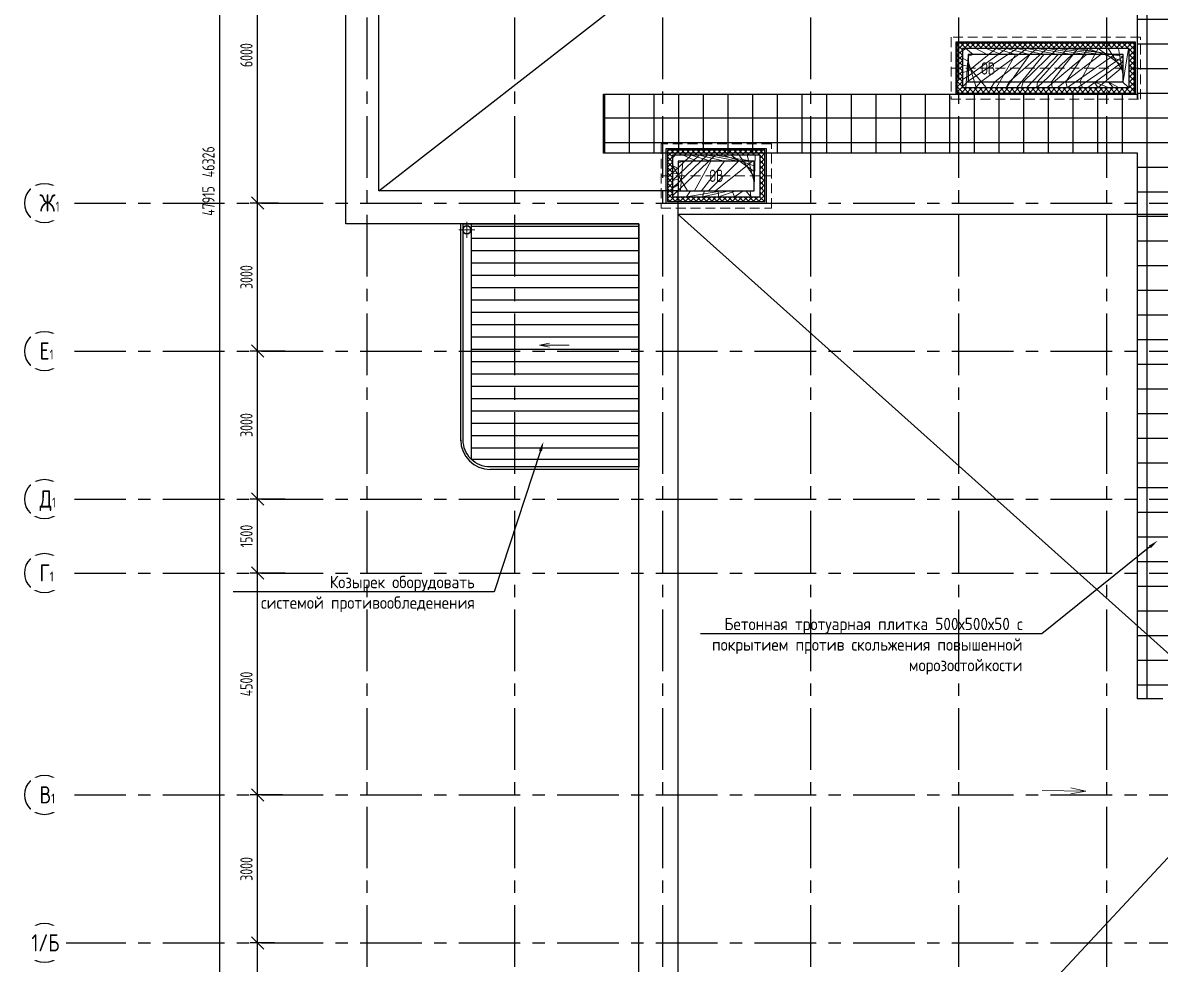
# Model space of a CAD drawing. Header units: millimetres. Extents: x -106726 to 8952771, y -150083 to 686385.
# Drawn here: x -13404 to 9663, y 635962 to 655052 of the extents above; entities that cross this region are included whole.
import ezdxf
from ezdxf import colors
from ezdxf.entities.mleader import LeaderData, LeaderLine
from ezdxf.math import Vec2, Vec3

# ---------------------------------------------------------------- set-up
doc = ezdxf.new("R2010")
doc.units = ezdxf.units.MM
doc.linetypes.add('CENTER', pattern=[2, 1.25, -0.25, 0.25, -0.25])
doc.linetypes.add('HIDDEN', pattern=[6, 4, -2])
doc.layers.get('Defpoints').update_dxf_attribs({"color": 8})
for name, color, linetype, lineweight in [('18_АР_Водостоки', 7, 'Continuous', 18), ('АР_Оси размеры', 164, 'Continuous', 9), ('АР_тонкая линия', 250, 'Continuous', 0)]:
    doc.layers.add(name, color=color, linetype=linetype, lineweight=lineweight)
doc.styles.add('ICOCPEUR', font='isocpeur.ttf')
doc.styles.add('ISOCPEUR', font='isocpeur.ttf', dxfattribs={"width": 0.7})
doc.styles.add('ISOCPEUR_2', font='isocpeur.ttf', dxfattribs={"width": 0.9, "height": 300})
doc.styles.add('ГОСТ 2.304', font='isocpeur.ttf', dxfattribs={"width": 0.7})
doc.dimstyles.new('СПДС', dxfattribs={"dimscale": 100, "dimtxt": 2.5, "dimasz": 2.5, "dimexe": 1.5, "dimexo": 0, "dimgap": 1, "dimtad": 1, "dimdec": 0, "dimrnd": 1, "dimtxsty": 'ГОСТ 2.304', "dimblk": 'OBLIQUE', "dimcen": 2.5, "dimdle": 1.5, "dimadec": 0, "dimazin": 2, "dimtfac": 0.75, "dimtdec": 0, "dimtmove": 1, "dimatfit": 3, "dimfxl": 1, "dimtolj": 1, "dimarcsym": 1})
pattern_1 = [(90, (480899.0754800076, 687126.5060687058), (-500.0000000000001, 0), []), (180, (480899.0754800076, 687126.5060687058), (-2.842170943040401e-14, -500), [])]

# ---------------------------------------------------------------- blocks, each defined once
blk = doc.blocks.new('_Oblique')
at = {"color": 8, "linetype": 'ByBlock', "lineweight": -2}
blk.add_line((-0.5, -0.5), (0.5, 0.5), dxfattribs=at)
blk = doc.blocks.new('*D630')
at = {"color": 8, "lineweight": -2, "ltscale": 100, "transparency": 16777216}
for p, q in [((-9469.11734880554, 675395.0000000002), (-9263.307259655341, 675395.0000000002)), ((-9413.307259655341, 675545.0000000002), (-9413.307259655332, 628919.4365347358)), ((-9469.11734880554, 629069.4365347358), (-9263.307259655332, 629069.4365347358))]:
    blk.add_line(p, q, dxfattribs=at)
at = {"layer": 'Defpoints', "color": 0, "ltscale": 100, "transparency": 16777216}
for p in [(-9469.11734880554, 675395.0000000002), (-9469.11734880554, 629069.4365347358), (-9413.307259655332, 629069.4365347358)]:
    blk.add_point(p, dxfattribs=at)
at = {"color": 8, "lineweight": -2, "ltscale": 100, "transparency": 16777216, "xscale": 250, "yscale": 250, "zscale": 250}
for p, rotation in [((-9413.307259655341, 675395.0000000002), 90), ((-9413.307259655332, 629069.4365347358), 270)]:
    blk.add_blockref('_Oblique', p, dxfattribs=dict(at, rotation=rotation))
at = {"color": 8, "ltscale": 100, "transparency": 16777216, "insert": (-9638.30725965515, 652232.2182673679), "char_height": 250, "attachment_point": 5, "rotation": 90, "style": 'ГОСТ 2.304'}
blk.add_mtext('\\A1;46326', dxfattribs=at)
blk = doc.blocks.new('*D74')
at = {"layer": 'Defpoints', "color": 0, "ltscale": 100, "transparency": 16777216}
for p in [(-2087.683223598873, -41065.10154738442), (-1745.745900741663, -41065.10154738442), (-1745.745900741663, -44065.10154738442)]:
    blk.add_point(p, dxfattribs=at)
at = {"layer": 'АР_Оси размеры', "color": 0, "lineweight": -2, "ltscale": 100, "transparency": 16777216}
for p, q in [((-2087.683223598872, -44215.10154738442), (-2087.683223598873, -40915.10154738442)), ((-1745.745900741663, -41065.10154738442), (-2237.683223598873, -41065.10154738442)), ((-1745.745900741663, -44065.10154738442), (-2237.683223598872, -44065.10154738442))]:
    blk.add_line(p, q, dxfattribs=at)
at = {"layer": 'АР_Оси размеры', "color": 0, "lineweight": -2, "ltscale": 100, "transparency": 16777216, "xscale": 250, "yscale": 250, "zscale": 250}
for p, rotation in [((-2087.683223598873, -41065.10154738442), 90), ((-2087.683223598872, -44065.10154738442), 270)]:
    blk.add_blockref('_Oblique', p, dxfattribs=dict(at, rotation=rotation))
at = {"layer": 'АР_Оси размеры', "color": 0, "ltscale": 100, "transparency": 16777216, "insert": (-2312.683223598885, -42565.10154738441), "char_height": 250, "attachment_point": 5, "rotation": 90, "style": 'ГОСТ 2.304'}
blk.add_mtext('\\A1;3000', dxfattribs=at)
blk = doc.blocks.new('*D75')
at = {"layer": 'Defpoints', "color": 0, "ltscale": 100, "transparency": 16777216}
for p in [(-2087.683223598407, -38065.10154738442), (-1578.774193155347, -38065.10154738442), (-1745.745900741663, -41065.10154738442)]:
    blk.add_point(p, dxfattribs=at)
at = {"layer": 'АР_Оси размеры', "color": 0, "lineweight": -2, "ltscale": 100, "transparency": 16777216}
for p, q in [((-2087.683223598407, -41215.10154738442), (-2087.683223598407, -37915.10154738442)), ((-1578.774193155347, -38065.10154738442), (-2237.683223598407, -38065.10154738442)), ((-1745.745900741663, -41065.10154738442), (-2237.683223598407, -41065.10154738442))]:
    blk.add_line(p, q, dxfattribs=at)
at = {"layer": 'АР_Оси размеры', "color": 0, "lineweight": -2, "ltscale": 100, "transparency": 16777216, "xscale": 250, "yscale": 250, "zscale": 250}
for p, rotation in [((-2087.683223598407, -38065.10154738442), 90), ((-2087.683223598407, -41065.10154738442), 270)]:
    blk.add_blockref('_Oblique', p, dxfattribs=dict(at, rotation=rotation))
at = {"layer": 'АР_Оси размеры', "color": 0, "ltscale": 100, "transparency": 16777216, "insert": (-2312.683223598418, -39565.10154738441), "char_height": 250, "attachment_point": 5, "rotation": 90, "style": 'ГОСТ 2.304'}
blk.add_mtext('\\A1;3000', dxfattribs=at)
blk = doc.blocks.new('*D76')
at = {"layer": 'Defpoints', "color": 0, "ltscale": 100, "transparency": 16777216}
for p in [(-2087.683223597942, -33565.10154738442), (-1524.708868319751, -33565.10154738442), (-1578.774193155347, -38065.10154738442)]:
    blk.add_point(p, dxfattribs=at)
at = {"layer": 'АР_Оси размеры', "color": 0, "lineweight": -2, "ltscale": 100, "transparency": 16777216}
for p, q in [((-2087.68322359794, -38215.10154738442), (-2087.683223597942, -33415.10154738442)), ((-1524.708868319751, -33565.10154738442), (-2237.683223597942, -33565.10154738442)), ((-1578.774193155347, -38065.10154738442), (-2237.68322359794, -38065.10154738442))]:
    blk.add_line(p, q, dxfattribs=at)
at = {"layer": 'АР_Оси размеры', "color": 0, "lineweight": -2, "ltscale": 100, "transparency": 16777216, "xscale": 250, "yscale": 250, "zscale": 250}
for p, rotation in [((-2087.683223597942, -33565.10154738442), 90), ((-2087.68322359794, -38065.10154738442), 270)]:
    blk.add_blockref('_Oblique', p, dxfattribs=dict(at, rotation=rotation))
at = {"layer": 'АР_Оси размеры', "color": 0, "ltscale": 100, "transparency": 16777216, "insert": (-2312.683223597951, -35815.10154738441), "char_height": 250, "attachment_point": 5, "rotation": 90, "style": 'ГОСТ 2.304'}
blk.add_mtext('\\A1;4500', dxfattribs=at)
blk = doc.blocks.new('*D77')
at = {"layer": 'Defpoints', "color": 0, "ltscale": 100, "transparency": 16777216}
for p in [(-2087.683223597476, -32065.10154738442), (-1524.708868319868, -32065.10154738442), (-1524.708868319751, -33565.10154738442)]:
    blk.add_point(p, dxfattribs=at)
at = {"layer": 'АР_Оси размеры', "color": 0, "lineweight": -2, "ltscale": 100, "transparency": 16777216}
for p, q in [((-2087.683223597476, -33715.10154738442), (-2087.683223597476, -31915.10154738442)), ((-1524.708868319868, -32065.10154738442), (-2237.683223597476, -32065.10154738442)), ((-1524.708868319751, -33565.10154738442), (-2237.683223597476, -33565.10154738442))]:
    blk.add_line(p, q, dxfattribs=at)
at = {"layer": 'АР_Оси размеры', "color": 0, "lineweight": -2, "ltscale": 100, "transparency": 16777216, "xscale": 250, "yscale": 250, "zscale": 250}
for p, rotation in [((-2087.683223597476, -32065.10154738442), 90), ((-2087.683223597476, -33565.10154738442), 270)]:
    blk.add_blockref('_Oblique', p, dxfattribs=dict(at, rotation=rotation))
at = {"layer": 'АР_Оси размеры', "color": 0, "ltscale": 100, "transparency": 16777216, "insert": (-2312.683223597485, -32815.10154738441), "char_height": 250, "attachment_point": 5, "rotation": 90, "style": 'ГОСТ 2.304'}
blk.add_mtext('\\A1;1500', dxfattribs=at)
blk = doc.blocks.new('*D78')
at = {"layer": 'Defpoints', "color": 0, "ltscale": 100, "transparency": 16777216}
for p in [(-2087.683223597011, -29065.10154738442), (-1664.200538023143, -29065.10154738442), (-1524.708868319868, -32065.10154738442)]:
    blk.add_point(p, dxfattribs=at)
at = {"layer": 'АР_Оси размеры', "color": 0, "lineweight": -2, "ltscale": 100, "transparency": 16777216}
for p, q in [((-2087.68322359701, -32215.10154738442), (-2087.683223597011, -28915.10154738442)), ((-1664.200538023143, -29065.10154738442), (-2237.683223597011, -29065.10154738442)), ((-1524.708868319868, -32065.10154738442), (-2237.68322359701, -32065.10154738442))]:
    blk.add_line(p, q, dxfattribs=at)
at = {"layer": 'АР_Оси размеры', "color": 0, "lineweight": -2, "ltscale": 100, "transparency": 16777216, "xscale": 250, "yscale": 250, "zscale": 250}
for p, rotation in [((-2087.683223597011, -29065.10154738442), 90), ((-2087.68322359701, -32065.10154738442), 270)]:
    blk.add_blockref('_Oblique', p, dxfattribs=dict(at, rotation=rotation))
at = {"layer": 'АР_Оси размеры', "color": 0, "ltscale": 100, "transparency": 16777216, "insert": (-2312.683223597018, -30565.10154738441), "char_height": 250, "attachment_point": 5, "rotation": 90, "style": 'ГОСТ 2.304'}
blk.add_mtext('\\A1;3000', dxfattribs=at)
blk = doc.blocks.new('*D79')
at = {"layer": 'Defpoints', "color": 0, "ltscale": 100, "transparency": 16777216}
for p in [(-2087.683223595963, -26065.10154738442), (-1664.200538023027, -26065.10154738442), (-1524.708868319751, -29065.10154738442)]:
    blk.add_point(p, dxfattribs=at)
at = {"layer": 'АР_Оси размеры', "color": 0, "lineweight": -2, "ltscale": 100, "transparency": 16777216}
for p, q in [((-1664.200538023027, -26065.10154738442), (-2237.683223595963, -26065.10154738442)), ((-2087.683223595962, -29215.10154738442), (-2087.683223595963, -25915.10154738442)), ((-1524.708868319751, -29065.10154738442), (-2237.683223595962, -29065.10154738442))]:
    blk.add_line(p, q, dxfattribs=at)
at = {"layer": 'АР_Оси размеры', "color": 0, "lineweight": -2, "ltscale": 100, "transparency": 16777216, "xscale": 250, "yscale": 250, "zscale": 250}
for p, rotation in [((-2087.683223595963, -26065.10154738442), 90), ((-2087.683223595962, -29065.10154738442), 270)]:
    blk.add_blockref('_Oblique', p, dxfattribs=dict(at, rotation=rotation))
at = {"layer": 'АР_Оси размеры', "color": 0, "ltscale": 100, "transparency": 16777216, "insert": (-2312.68322359597, -27565.10154738441), "char_height": 250, "attachment_point": 5, "rotation": 90, "style": 'ГОСТ 2.304'}
blk.add_mtext('\\A1;3000', dxfattribs=at)
blk = doc.blocks.new('*D80')
at = {"layer": 'Defpoints', "color": 0, "ltscale": 100, "transparency": 16777216}
for p in [(-2087.683223595497, -20065.10154738441), (-1433.41072048503, -20065.10154738441), (-1664.200538023027, -26065.10154738442)]:
    blk.add_point(p, dxfattribs=at)
at = {"layer": 'АР_Оси размеры', "color": 0, "lineweight": -2, "ltscale": 100, "transparency": 16777216}
for p, q in [((-1433.41072048503, -20065.10154738441), (-2237.683223595497, -20065.10154738441)), ((-2087.683223595496, -26215.10154738442), (-2087.683223595497, -19915.10154738441)), ((-1664.200538023027, -26065.10154738442), (-2237.683223595496, -26065.10154738442))]:
    blk.add_line(p, q, dxfattribs=at)
at = {"layer": 'АР_Оси размеры', "color": 0, "lineweight": -2, "ltscale": 100, "transparency": 16777216, "xscale": 250, "yscale": 250, "zscale": 250}
for p, rotation in [((-2087.683223595497, -20065.10154738441), 90), ((-2087.683223595496, -26065.10154738442), 270)]:
    blk.add_blockref('_Oblique', p, dxfattribs=dict(at, rotation=rotation))
at = {"layer": 'АР_Оси размеры', "color": 0, "ltscale": 100, "transparency": 16777216, "insert": (-2312.683223595503, -23065.10154738441), "char_height": 250, "attachment_point": 5, "rotation": 90, "style": 'ГОСТ 2.304'}
blk.add_mtext('\\A1;6000', dxfattribs=at)
blk = doc.blocks.new('*D86')
at = {"layer": 'Defpoints', "color": 0, "ltscale": 100, "transparency": 16777216}
for p in [(-2914.055740833982, -2065.101547384403), (-2914.055740833982, -49980.10154738443), (-2858.245651687266, -49980.10154738443)]:
    blk.add_point(p, dxfattribs=at)
at = {"layer": 'АР_Оси размеры', "color": 0, "lineweight": -2, "ltscale": 100, "transparency": 16777216}
for p, q in [((-2914.055740833982, -2065.101547384403), (-2708.245651687277, -2065.101547384403)), ((-2858.245651687277, -1915.101547384403), (-2858.245651687266, -50130.10154738443)), ((-2914.055740833982, -49980.10154738443), (-2708.245651687266, -49980.10154738443))]:
    blk.add_line(p, q, dxfattribs=at)
at = {"layer": 'АР_Оси размеры', "color": 0, "lineweight": -2, "ltscale": 100, "transparency": 16777216, "xscale": 250, "yscale": 250, "zscale": 250}
for p, rotation in [((-2858.245651687277, -2065.101547384403), 90), ((-2858.245651687266, -49980.10154738443), 270)]:
    blk.add_blockref('_Oblique', p, dxfattribs=dict(at, rotation=rotation))
at = {"layer": 'АР_Оси размеры', "color": 0, "ltscale": 100, "transparency": 16777216, "insert": (-3083.245651687278, -26022.60154738441), "char_height": 250, "attachment_point": 5, "rotation": 90, "style": 'ГОСТ 2.304'}
blk.add_mtext('\\A1;47915', dxfattribs=at)
blk = doc.blocks.new('A$C6f2de472')
at = {"layer": 'АР_тонкая линия', "color": 8, "ltscale": 100}
for p, q in [((54.57592772785574, -74.7079406324774), (54.57592772785574, -576.5265344174259)), ((54.57592772785574, -576.5265344174259), (20.69524945132434, -407.2409241124988)), ((20.69524945132434, -407.2409241124988), (54.57592772785574, -576.5265344174259)), ((54.57592772785574, -576.5265344174259), (91.53404689393938, -404.1629426884465))]:
    blk.add_line(p, q, dxfattribs=at)
blk = doc.blocks.new('_DotSmall')
at = {"color": 8, "linetype": 'ByBlock', "const_width": 0.5}
blk.add_lwpolyline([(-0.0625, 0, 1), (0.0625, 0, 1)], format="xyb", close=True, dxfattribs=at)
blk = doc.blocks.new('A$Cbcf6c787')
at = {"layer": '18_АР_Водостоки', "color": 8}
for p, q in [((-161.9729020617669, 0), (161.9729020617669, 0)), ((0, 161.9729020618834), (0, -161.9729020618834))]:
    blk.add_line(p, q, dxfattribs=at)
for radius in [88.3033246983716, 75]:
    blk.add_circle((0, 0), radius, dxfattribs=at)
blk = doc.blocks.new('A$C2a493afe')
at = {"layer": 'АР_Оси размеры', "color": 8, "ltscale": 100}
for base, p1, p2, picture, middle in [((-2858.245651687266, -49980.10154738443), (-2914.055740833981, -2065.101547384402), (-2914.055740833981, -49980.1015473844), '*D86', (-3083.245651687278, -26022.60154738441)), ((-2087.683223595497, -20065.10154738441), (-1664.200538023026, -26065.1015473844), (-1433.41072048503, -20065.1015473844), '*D80', (-2312.683223595503, -23065.10154738441)), ((-2087.683223595963, -26065.10154738442), (-1524.708868319751, -29065.1015473844), (-1664.200538023026, -26065.1015473844), '*D79', (-2312.68322359597, -27565.10154738441)), ((-2087.683223597011, -29065.10154738442), (-1524.708868319867, -32065.1015473844), (-1664.200538023142, -29065.1015473844), '*D78', (-2312.683223597018, -30565.10154738441)), ((-2087.683223597476, -32065.10154738442), (-1524.708868319751, -33565.1015473844), (-1524.708868319867, -32065.1015473844), '*D77', (-2312.683223597485, -32815.10154738441)), ((-2087.683223597942, -33565.10154738442), (-1578.774193155346, -38065.1015473844), (-1524.708868319751, -33565.1015473844), '*D76', (-2312.683223597951, -35815.10154738441)), ((-2087.683223598407, -38065.10154738442), (-1745.745900741662, -41065.1015473844), (-1578.774193155346, -38065.1015473844), '*D75', (-2312.683223598418, -39565.10154738441)), ((-2087.683223598873, -41065.10154738442), (-1745.745900741662, -44065.1015473844), (-1745.745900741662, -41065.1015473844), '*D74', (-2312.683223598885, -42565.10154738441))]:
    dim = blk.add_linear_dim(base=base, p1=p1, p2=p2, angle=90, dimstyle='СПДС', override={"dimclrd": 8, "dimclre": 8, "dimclrt": 8}, dxfattribs=at)
    dim.commit()
    dim.dimension.update_dxf_attribs({"geometry": picture, "text_midpoint": middle})

msp = doc.modelspace()

# ---------------------------------------------------------------- hatches: boundary and pattern name
at = {"ltscale": 120}
h = msp.add_hatch(dxfattribs=at)
h.set_pattern_fill('ANSI37', color=256, scale=4000, angle=45, double=1)
h.set_pattern_definition(pattern_1)
h.paths.add_polyline_path([(10401.38545660954, 641344.3101398014), (9203.702998257242, 641344.6236160861), (9203.702998257242, 663963.568845463), (10401.38545660954, 663963.2553691785)])
h = msp.add_hatch()
h.set_pattern_fill('ANSI37', color=256, scale=600, angle=180)
h.set_pattern_definition([(225, (-374965.6288113234, 537559.7710648241), (53.03300858899106, -53.03300858899107), []), (315, (-374965.6288113234, 537559.7710648241), (53.03300858899107, 53.03300858899105), [])])
h.paths.add_polyline_path([(5539.938537973911, 654639.0229374913), (5539.938537973911, 653625.5487226951), (9140.980614916887, 653625.5487226951), (9139.954147207085, 654639.0229374913)])
h.paths.add_polyline_path([(5649.938537973911, 654529.0229374913), (9030.467381061986, 654529.0229374913), (9030.467381061986, 653735.5487226951), (5649.938537973911, 653735.5487226951)], flags=16)
h.paths.add_polyline_path([(7037.37118867645, 653635.2164329863), (7094.349030939164, 654159.271064824)], flags=16)
at = {"lineweight": 5}
h = msp.add_hatch(dxfattribs=at)
h.set_pattern_fill('ANSI32', color=256, scale=500, angle=180, style=0)
h.set_pattern_definition([(225, (8363379846.185663, 936843972.4728082), (132.5825214724777, -132.5825214724777), []), (225, (8363379757.797316, 936843972.4728082), (132.5825214724777, -132.5825214724777), [])])
h.paths.add_polyline_path([(5649.938537973911, 654529.0229374913), (5650.96500568348, 653735.5487226951), (9030.467381061986, 653735.5487226951), (9030.467381061986, 654529.0229374913)])
h.paths.add_polyline_path([(5769.938537973911, 654409.0229374913), (8910.467381061986, 654409.0229374913), (8910.467381061986, 653855.5487226951), (5769.938537973911, 653855.5487226951)], flags=16)
h.paths.add_polyline_path([(7271.326873201877, 653787.3256966618), (7271.326873201877, 654175.3256966618)], flags=16)
at = {"ltscale": 120}
h = msp.add_hatch(dxfattribs=at)
h.set_pattern_fill('ANSI37', color=256, scale=4000, angle=45, double=1)
h.set_pattern_definition(pattern_1)
h.paths.add_polyline_path([(-1630.218346113805, 652407.8662643428), (-1629.904869829305, 653605.5487226951), (9203.859736399725, 653605.5487226951), (9203.54626011476, 652407.8662643428)])
h = msp.add_hatch()
h.set_pattern_fill('ANSI37', color=256, scale=600, angle=180)
h.set_pattern_definition([(225, (-380845.750126641, 535395.7481273334), (53.03300858899106, -53.03300858899107), []), (315, (-380845.750126641, 535395.7481273334), (53.03300858899107, 53.03300858899105), [])])
h.paths.add_polyline_path([(-330.6960111984517, 652465.0000000005), (-329.6695434888825, 651425), (1647.552567187697, 651425), (1646.52609947836, 652465.0000000005)])
h.paths.add_polyline_path([(-230.1827773437835, 652365.0000000005), (1547.039333333028, 652365.0000000005), (1547.039333333028, 651525), (-230.1827773437835, 651525)], flags=16)
h.paths.add_polyline_path([(1157.249873358989, 651471.1934954955), (1214.227715621702, 651995.2481273334)], flags=16)
at = {"lineweight": 5}
h = msp.add_hatch(dxfattribs=at)
h.set_pattern_fill('ANSI32', color=256, scale=500, angle=180, style=0)
h.set_pattern_definition([(225, (8363373966.064348, 936841808.4498707), (132.5825214724777, -132.5825214724777), []), (225, (8363373877.676001, 936841808.4498707), (132.5825214724777, -132.5825214724777), [])])
h.paths.add_polyline_path([(-230.1827773437835, 652365.0000000005), (-229.1563096339814, 651525), (1547.552567187697, 651525), (1546.52609947836, 652365.0000000005)])
h.paths.add_polyline_path([(-110.1827773437835, 652245.0000000005), (1427.039333333028, 652245.0000000005), (1427.039333333028, 651645), (-110.1827773437835, 651645)], flags=16)
h.paths.add_polyline_path([(1391.205557884183, 651623.302759171), (1391.205557884183, 652011.302759171)], flags=16)
at = {"ltscale": 100}
h = msp.add_hatch(dxfattribs=at)
h.set_pattern_fill('ANSI31', color=256, scale=2000, angle=135, double=1)
h.set_pattern_definition([(180, (-311585.5705604017, 549930.5417094495), (-1.4210854715202e-14, -250), [])])
h.paths.add_polyline_path([(-4312.587431140244, 646205.966405022), (-910.1827773437835, 646205.966405022), (-910.1827773437835, 650975), (-4312.587431140244, 650975)])

# ---------------------------------------------------------------- linework, layer by layer
at = {"linetype": 'CENTER', "ltscale": 1000}
for p, q in [((-6428.806335484143, 679157.4669364591), (-6428.806335484143, 624538.442093527)), ((-3428.806335484143, 679157.4669364591), (-3428.806335484143, 624538.442093527)), ((-428.806335484609, 679157.4669364591), (-428.8063354843762, 624538.442093527)), ((2571.193664515391, 679157.4669364591), (2571.193664515624, 624538.442093527)), ((5571.193664515391, 679157.4669364591), (5571.193664515624, 624538.442093527)), ((8571.193664515391, 679157.4669364591), (8571.193664515624, 624538.442093527)), ((-12563.75553944497, 651395), (70614.64651527419, 651395)), ((-12563.75553944521, 648395), (70614.64651527395, 648395)), ((-12563.75553944521, 645395), (70614.64651527395, 645395)), ((-12563.75553944521, 643895), (70614.64651527395, 643895)), ((-12563.75553944521, 639395), (70614.64651527395, 639395)), ((-12563.75553944521, 636395), (70614.64651527395, 636395))]:
    msp.add_line(p, q, dxfattribs=at)
at = {"ltscale": 100}
for p, q in [((-6180.061607970856, 651645), (8569.938392028678, 663144.9999999998)), ((-4312.587431140244, 650974.9999999998), (-4312.587431140244, 646205.966405022)), ((14319.81722265691, 651163.6914955657), (-110.1827773437835, 651163.6914955657)), ((-110.1827773437835, 651163.6914955657), (11922.13366562547, 640382.5714447726)), ((-4312.587431140244, 646205.966405022), (-938.4764732075855, 646205.966405022)), ((11922.12217862415, 640382.5591269571), (-110.1827773437835, 627479.9999999942))]:
    msp.add_line(p, q, dxfattribs=at)
at = {"linetype": 'HIDDEN', "lineweight": 5, "ltscale": 50}
for p, q in [((5419.938537973911, 654132.2858300933), (9260.467381061986, 654132.2858300933)), ((-460.1827773437835, 651945.0000000002), (1777.039333333028, 651945.0000000002))]:
    msp.add_line(p, q, dxfattribs=at)
at = {"ltscale": 100}
for points in [[(-910.1827773437835, 626679.9999999923), (-910.1827773437835, 650975), (-6850.061607971322, 650974.9999999995), (-6850.061607972253, 663815), (-3340.284462276381, 663815.0000000002), (-3340.284462276381, 663955, -0.2153268967085074), (-741.3985031298362, 669709.9402836419, -0.1503938414941028), (5009.938392028445, 672305.2228543051), (5149.938392028445, 672305.2228543051), (5149.938392028678, 675815)], [(-110.1827773437835, 627479.9999999942), (-110.1827773437835, 651645.0000000002), (-6180.061607970856, 651645), (-6180.061607971787, 663145), (-2612.823930462822, 663145.0000000002), (-2613.016429462936, 663960.0222572887, -0.1810559495822377), (-230.0553368348628, 669194.9937288635, -0.1811806168331762), (5009.286642137915, 671578.3214633649), (5819.938392028445, 671578.3214633649), (5819.938392028445, 675145), (14319.93839202845, 675145), (14319.93839202845, 672145), (23819.93839202868, 672144.9999999998), (23819.93839202868, 675655.0106448526), (30820.215480763, 675654.9893551471), (30819.66130329459, 672144.836903071), (56829.93206545757, 672144.8581927642)], [(-4472.20457525528, 650975.0000002589), (-910.1827773437835, 650975), (-910.174627284985, 646044.7378536977), (-3924.486224578694, 646044.7378536977, -0.4154291421885042), (-4472.20457557356, 646594.7331210608), (-4472.204575574026, 650975.0000002626)]]:
    msp.add_lwpolyline(points, format="xyb", dxfattribs=at)
for points in [[(9203.702998257242, 653505.5487226951), (9203.702998257242, 661867.306834301), (9203.702998257242, 663964.7499861137)], [(9203.702998257242, 652407.8662643428), (-1630.061607971555, 652407.8662643428), (-1630.061607971555, 653605.5487226951), (9203.702998257242, 653605.5487226951), (9203.702998257242, 653505.5487226951)], [(9717.45627449872, 641341.261827444), (9717.45627449872, 641341.261827444), (9203.702998257242, 641343.2014693494), (9203.702998257242, 652407.8662643428)], [(-4522.204575574957, 646577.7371697268), (-4522.20457525528, 650974.9999999995)], [(-910.1827773451805, 645994.7378534214), (-3922.204630504828, 645994.7328743443)]]:
    msp.add_lwpolyline(points, dxfattribs=at)
at = {"linetype": 'HIDDEN', "lineweight": 5, "ltscale": 50}
for points in [[(5419.938537973911, 653505.5487226951), (9260.467381061986, 653505.5487226951), (9260.467381061986, 654759.0229374913), (5419.938537973911, 654759.0229374913)], [(-460.1827773437835, 651295), (1777.039333333028, 651295), (1777.039333333028, 652595.0000000005), (-460.1827773437835, 652595.0000000005)]]:
    msp.add_lwpolyline(points, close=True, dxfattribs=at)
at = {"ltscale": 100}
for points in [[(5519.938537973911, 653605.5487226951), (9160.467381061986, 653605.5487226951), (9160.467381061986, 654659.0229374913), (5519.938537973911, 654659.0229374913)], [(5539.938537973911, 653625.5487226951), (9140.467381061986, 653625.5487226951), (9140.467381061986, 654639.0229374913), (5539.938537973911, 654639.0229374913)], [(5649.938537973911, 653735.5487226951), (9030.467381061986, 653735.5487226951), (9030.467381061986, 654529.0229374913), (5649.938537973911, 654529.0229374913)], [(5769.938537973911, 653855.5487226951), (8910.467381061986, 653855.5487226951), (8910.467381061986, 654409.0229374913), (5769.938537973911, 654409.0229374913)], [(-360.1827773437835, 651395), (1677.039333333028, 651395), (1677.039333333028, 652495.0000000005), (-360.1827773437835, 652495.0000000005)], [(-330.1827773437835, 651425), (1647.039333333028, 651425), (1647.039333333028, 652465.0000000005), (-330.1827773437835, 652465.0000000005)], [(-230.1827773437835, 651525), (1547.039333333028, 651525), (1547.039333333028, 652365.0000000005), (-230.1827773437835, 652365.0000000005)], [(-110.1827773437835, 651645), (1427.039333333028, 651645), (1427.039333333028, 652245.0000000005), (-110.1827773437835, 652245.0000000005)]]:
    msp.add_lwpolyline(points, close=True, dxfattribs=at)
at = {"lineweight": 0, "ltscale": 100}
msp.add_lwpolyline([(-4312.587431140244, 646205.966405022), (-910.1827773437835, 646205.966405022), (-910.1827773437835, 650975), (-4312.587431140244, 650975)], close=True, dxfattribs=at)
at = {"ltscale": 0.5}
for centre in [(-12963.75553944474, 651395), (-12963.75553944474, 648395), (-12963.75553944474, 645395), (-12963.75553944474, 643895), (-12963.75553944474, 639395), (-12963.75553944474, 636395)]:
    msp.add_circle(centre, 400, dxfattribs=at)
at = {"ltscale": 100}
msp.add_arc((-3922.204575566109, 646594.7331207579), 600.0000000000001, 180, 270, dxfattribs=at)

# ---------------------------------------------------------------- block references
for name, p in [('A$C2a493afe', (-6555.061607971322, 677460.1015473844)), ('A$Cbcf6c787', (-4397.178332353942, 650853.6445580085))]:
    msp.add_blockref(name, p, dxfattribs=at)
for p, xscale, yscale, zscale, rotation in [((-2235.560840892605, 648582.2009490214), 1.2, 1.2, 1.2, 270), ((7137.665327809751, 639393.7828784566), 1.754367527776944, 1.754367527776944, 1.754367527776944, 88.90682465246924)]:
    msp.add_blockref('A$C6f2de472', p, dxfattribs=dict(at, xscale=xscale, yscale=yscale, zscale=zscale, rotation=rotation))

# ---------------------------------------------------------------- texts
at = {"ltscale": 100, "char_height": 250, "attachment_point": 5, "line_spacing_factor": 0.7, "style": 'ICOCPEUR'}
for insert in [(6172.60619330802, 654124.2621998687), (659.9641444573645, 651948.8175416475)]:
    msp.add_mtext('\\A1;{\\W0.7;ОВ}', dxfattribs=dict(at, insert=insert))

# ---------------------------------------------------------------- dimensions: what is measured, and where the dimension line sits
at = {"ltscale": 100}
dim = msp.add_linear_dim(base=(-9413.307259655332, 629069.4365347358), p1=(-9469.117348805536, 675395), p2=(-9469.117348805536, 629069.4365347356), angle=90, dimstyle='СПДС', override={"dimclrd": 8, "dimclre": 8, "dimclrt": 8}, dxfattribs=at)
dim.commit()
dim.dimension.update_dxf_attribs({"geometry": '*D630', "text_midpoint": (-9638.30725965515, 652232.2182673679)})

# ---------------------------------------------------------------- leaders
ml = msp.add_multileader_mtext('Standard')
ml.set_content('+13,200', color=8, style='ISOCPEUR')
ml.set_leader_properties(color=8, linetype='Continuous', lineweight=-1)
ml.set_arrow_properties(name='DOTSMALL')
ml.build(insert=Vec2(0, 0))
ml.multileader.update_dxf_attribs({"has_text_frame": 1, "text_left_attachment_type": 4, "text_right_attachment_type": 4, "dogleg_length": 100, "arrow_head_size": 180})
ctx = ml.context
ctx.base_point, ctx.char_height, ctx.arrow_head_size, ctx.landing_gap_size, ctx.plane_origin = Vec3(29236.52965455246, 674490.5162810248), 250, 180, 50, Vec3(27075.31728448393, 673899.2707075395)
ctx.left_attachment, ctx.right_attachment = 4, 4
notes = []
notes.append((ctx, [(0, (0, 0, 0), (0, 0), (1, 0), 1, [])]))
ctx.mtext.insert, ctx.mtext.width, ctx.mtext.line_spacing_style, ctx.mtext.flow_direction = Vec3(29286.52965455246, 674823.8496143583), 852.6970314602484, 2, 5
ml = msp.add_multileader_mtext('Standard')
ml.set_content('+11,550', color=8, style='ISOCPEUR')
ml.set_leader_properties(color=8, linetype='Continuous', lineweight=-1)
ml.set_arrow_properties(name='DOTSMALL')
ml.build(insert=Vec2(0, 0))
ml.multileader.update_dxf_attribs({"has_text_frame": 1, "text_left_attachment_type": 4, "text_right_attachment_type": 4, "dogleg_length": 100, "arrow_head_size": 180})
ctx = ml.context
ctx.base_point, ctx.char_height, ctx.arrow_head_size, ctx.landing_gap_size, ctx.plane_origin = Vec3(24236.52965455246, 673745.5162810248), 250, 180, 50, Vec3(22075.31728448393, 673154.2707075395)
ctx.left_attachment, ctx.right_attachment = 4, 4
notes.append((ctx, [(0, (0, 0, 0), (0, 0), (1, 0), 1, [])]))
ctx.mtext.insert, ctx.mtext.width, ctx.mtext.line_spacing_style, ctx.mtext.flow_direction = Vec3(24286.52965455246, 674078.8496143583), 852.6970314602484, 2, 5
at = {"lineweight": 5}
ml = msp.add_multileader_mtext('Standard', dxfattribs=at)
ml.set_content('Козырек оборудовать \\Pсистемой противообледенения ', color=8, style='ISOCPEUR_2')
ml.set_leader_properties(color=8)
ml.build(insert=Vec2(0, 0))
ml.multileader.update_dxf_attribs({"text_left_attachment_type": 6, "text_right_attachment_type": 6, "dogleg_length": 374.000000000014, "arrow_head_size": 200})
ctx = ml.context
ctx.base_point, ctx.char_height, ctx.arrow_head_size, ctx.landing_gap_size, ctx.plane_origin = Vec3(-8509.01802872961, 643511.6341491186), 250, 200, 20, Vec3(-2338.268435719889, 640891.7005787429)
ctx.left_attachment, ctx.right_attachment, ctx.text_align_type = 6, 6, 2
notes.append((ctx, [(1, (1, 1, 0), (-3842.518028729595, 643511.6341491186), (-1, 0), 374.000000000014, [(0, [(-2843.278882739134, 646560.2940463631)], 0, [])])]))
ctx.mtext.insert, ctx.mtext.width, ctx.mtext.alignment, ctx.mtext.flow_direction = Vec3(-4236.518028729595, 643836.6341491186), 5095.75, 3, 5
ml = msp.add_multileader_mtext('Standard', dxfattribs=at)
ml.set_content('Бетонная тротуарная плитка 500х500х50 с покрытием против скольжения повышенной морозостойкости ', color=8, style='ISOCPEUR_2')
ml.set_leader_properties(color=8)
ml.build(insert=Vec2(0, 0))
ml.multileader.update_dxf_attribs({"text_left_attachment_type": 6, "text_right_attachment_type": 6, "dogleg_length": 374.000000000014, "arrow_head_size": 200})
ctx = ml.context
ctx.base_point, ctx.char_height, ctx.arrow_head_size, ctx.landing_gap_size, ctx.plane_origin = Vec3(571.6160286431996, 642661.6312371774), 250, 200, 20, Vec3(-1583.028681186028, 640207.5369366456)
ctx.left_attachment, ctx.right_attachment, ctx.text_align_type = 6, 6, 2
notes.append((ctx, [(0, (1, 1, 0), (7263.116028643213, 642661.6312371774), (-1, 0), 374.000000000014, [(0, [(9608.745275958907, 644549.29702955)], 0, [])])]))
ctx.mtext.insert, ctx.mtext.width, ctx.mtext.alignment, ctx.mtext.flow_direction = Vec3(6869.116028643213, 642986.6312371774), 6465.474320991321, 3, 5
for ctx, leaders in notes:
    for number, flags, end, landing, length, lines in leaders:
        leader = LeaderData()
        leader.index, (leader.has_last_leader_line, leader.has_dogleg_vector, leader.attachment_direction) = number, flags
        leader.last_leader_point, leader.dogleg_vector, leader.dogleg_length = Vec3(end), Vec3(landing), length
        for number, points, colour, breaks in lines:
            line = LeaderLine()
            line.index, line.vertices, line.color, line.breaks = number, Vec3.list(points), colors.encode_raw_color(colour), breaks
            leader.lines.append(line)
        ctx.leaders.append(leader)

# ---------------------------------------------------------------- next in the draw order: texts
at = {"char_height": 350, "width": 528.820167331025, "attachment_point": 1, "line_spacing_factor": 1.149209049011902, "style": 'ГОСТ 2.304', "bg_fill": 2}
for s, insert in [('{\\W0.8;Ж\\H0.57143x;1}', (-13063.57621148415, 651572.7788173659)), ('{\\W0.8;Е\\H0.57143x;1}', (-13063.57621148415, 648572.7788173659)), ('{\\W0.8;Д\\H0.57143x;1}', (-13063.57621148415, 645572.7788173659)), ('{\\W0.8;Г\\H0.57143x;1}', (-13063.57621148415, 644072.7788173659)), ('{\\W0.8;В\\H0.57143x;1}', (-13063.57621148415, 639572.7788173659)), ('{\\W0.8;1/Б}', (-13228.53472948074, 636572.7788173659))]:
    msp.add_mtext(s, dxfattribs=dict(at, insert=insert))

doc.saveas('drawing.dxf')
